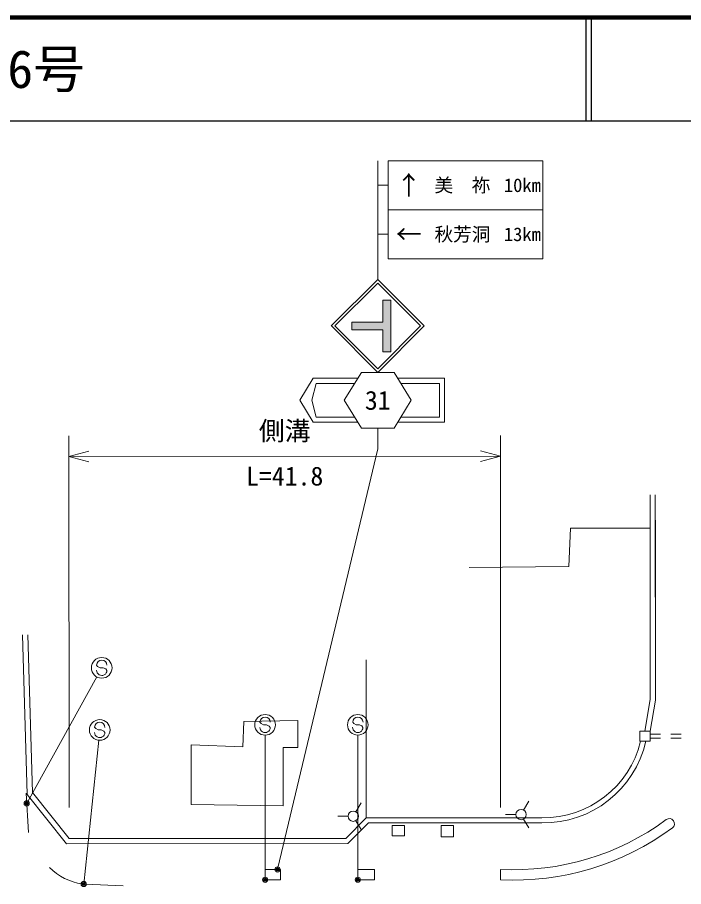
# Model space of a CAD drawing. Units: millimetres on the paper. Extents: x 40 to 680, y 20 to 380.
# Drawn here: x 242.7 to 307.2, y 295.8 to 380 of the extents above; entities that cross this region are included whole.
import ezdxf
from ezdxf.enums import TextEntityAlignment as Align

# ---------------------------------------------------------------- set-up
doc = ezdxf.new("R2010")
doc.units = ezdxf.units.MM
doc.header["$PDMODE"] = 32
doc.header["$PDSIZE"] = 0.5
for name, color, linetype, lineweight in [('M-BGD', 7, 'Continuous', 13), ('M-STR-HTXT', 7, 'Continuous', 13), ('M-STR-STRC', 7, 'Continuous', 13), ('M-TTL', 2, 'Continuous', 140), ('M-TTL-LINE', 7, 'Continuous', 25)]:
    doc.layers.add(name, color=color, linetype=linetype, lineweight=lineweight)
doc.layers.add('M-TTL-TXT', color=7, linetype='Continuous')
doc.styles.add('@ＭＳ ゴシック', font='')
doc.styles.add('ＭＳ ゴシック', font='')
doc.styles.get('@ＭＳ ゴシック').set_extended_font_data('@MS Gothic')
doc.styles.get('ＭＳ ゴシック').set_extended_font_data('MS Gothic')

msp = doc.modelspace()

# ---------------------------------------------------------------- hatches: boundary and pattern name
at = {"layer": 'M-STR-STRC'}
msp.add_hatch(color=256, dxfattribs=at).paths.add_polyline_path([(275.098, 350.501), (278.098, 350.501), (278.098, 352.626), (278.848, 352.626), (278.848, 347.626), (278.098, 347.626), (278.098, 349.751), (275.098, 349.751)])

# ---------------------------------------------------------------- linework, layer by layer
at = {"layer": 'M-BGD'}
for p, q in [((303.984, 313.952), (303.978, 333.781)), ((304.484, 313.911), (304.478, 333.781)), ((304.488, 314.043), (304.488, 331.315)), ((296.093, 326.83), (296.275, 330.553)), ((296.275, 330.553), (303.979, 330.553)), ((286.454, 326.743), (296.093, 326.83)), ((243.652, 304.762), (243.197, 320.209)), ((244.146, 304.943), (243.697, 320.224)), ((276.488, 302.509), (276.483, 317.792)), ((303.984, 313.952), (303.473, 310.91)), ((304.484, 313.911), (303.98, 310.91)), ((264.525, 309.386), (264.61, 311.842)), ((264.61, 311.842), (269.859, 311.926)), ((269.859, 311.926), (269.859, 309.302)), ((303.985, 310.911), (302.985, 310.91)), ((302.985, 310.91), (302.985, 309.91)), ((303.048, 310.91), (303.98, 310.91)), ((303.985, 310.911), (303.985, 309.911)), ((303.985, 310.611), (304.985, 310.611)), ((305.985, 310.611), (306.985, 310.612)), ((303.985, 309.911), (302.985, 309.91)), ((303.985, 310.211), (304.985, 310.211)), ((305.985, 310.211), (306.985, 310.212)), ((259.53, 303.798), (259.53, 309.559)), ((264.525, 309.386), (259.53, 309.559)), ((268.42, 303.671), (268.42, 309.302)), ((268.42, 309.302), (269.859, 309.302)), ((243.782, 301.089), (243.528, 304.899)), ((247.448, 300), (243.652, 304.762)), ((247.698, 300.488), (244.146, 304.943)), ((275.478, 303.093), (275.978, 303.959)), ((291.723, 303.255), (292.223, 304.121)), ((268.42, 303.671), (259.53, 303.798)), ((274.728, 302.66), (273.728, 302.66)), ((276.488, 302.509), (274.488, 300.508)), ((275.478, 302.227), (275.978, 301.361)), ((276.488, 302.509), (293.488, 302.514)), ((290.973, 302.822), (289.973, 302.822)), ((291.723, 302.389), (292.223, 301.523)), ((276.695, 302.009), (274.696, 300.008)), ((276.695, 302.009), (293.484, 302.014)), ((279.003, 300.75), (279.003, 301.766)), ((279.003, 301.766), (280.188, 301.766)), ((280.188, 301.766), (280.188, 300.75)), ((283.744, 301.766), (283.744, 300.666)), ((284.93, 301.766), (283.744, 301.766)), ((284.93, 300.666), (284.93, 301.766)), ((247.688, 300.5), (274.488, 300.508)), ((279.003, 300.75), (280.188, 300.75)), ((283.744, 300.666), (284.93, 300.666)), ((247.448, 300), (274.696, 300.008)), ((268.189, 297.506), (266.689, 297.506)), ((268.189, 297.506), (268.19, 296.506)), ((275.667, 297.509), (277.295, 297.509)), ((277.295, 297.509), (277.295, 296.509)), ((289.489, 297.514), (289.49, 296.513)), ((268.19, 296.506), (266.84, 296.506)), ((275.817, 296.509), (277.295, 296.509)), ((252.926, 295.924), (249.266, 296.087))]:
    msp.add_line(p, q, dxfattribs=at)
for centre in [(275.228, 302.66), (291.473, 302.822)]:
    msp.add_circle(centre, 0.5, dxfattribs=at)
for centre, radius, start, end in [((293.654, 312.181), 10.168, 269.03681, 347.0981), ((293.654, 312.181), 9.668, 269.01176, 346.41743), ((290.801, 322.277), 24.798, 266.96723, 306.45359), ((305.832, 301.929), 0.5, 306.45359, 126.45359), ((290.801, 322.277), 25.798, 267.08559, 306.45359), ((249.672, 301.43), 5.365, 224.00706, 262.44211)]:
    msp.add_arc(centre, radius, start, end, dxfattribs=at)
at = {"layer": 'M-STR-HTXT'}
for p, q in [((247.697, 303.5), (247.685, 339.5)), ((289.487, 303.513), (289.476, 339.513)), ((249.618, 338.018), (247.686, 337.5)), ((289.477, 337.513), (247.686, 337.5)), ((247.686, 337.5), (249.618, 336.983)), ((289.477, 337.513), (287.545, 338.03)), ((287.545, 336.995), (289.477, 337.513))]:
    msp.add_line(p, q, dxfattribs=at)
at = {"layer": 'M-STR-STRC'}
for p, q in [((277.598, 366.126), (277.598, 354.626)), ((278.598, 366.126), (293.598, 366.126)), ((278.598, 366.126), (278.598, 361.376)), ((293.598, 366.126), (293.598, 361.376)), ((277.598, 363.751), (278.598, 363.751)), ((293.598, 361.376), (278.598, 361.376)), ((278.598, 361.376), (278.598, 356.626)), ((293.598, 361.376), (293.598, 356.626)), ((277.598, 359.001), (278.598, 359.001)), ((293.598, 356.626), (278.598, 356.626)), ((273.098, 350.126), (277.598, 354.626)), ((282.098, 350.126), (277.598, 354.626)), ((273.452, 350.126), (277.598, 354.272)), ((281.744, 350.126), (277.598, 354.272)), ((278.848, 352.626), (278.098, 352.626)), ((278.098, 350.501), (278.098, 352.626)), ((278.848, 347.626), (278.848, 352.626)), ((273.099, 350.126), (277.598, 345.626)), ((273.452, 350.126), (277.598, 345.979)), ((275.098, 349.751), (275.098, 350.501)), ((278.098, 350.501), (275.098, 350.501)), ((277.598, 345.626), (282.098, 350.126)), ((277.598, 345.979), (281.744, 350.126)), ((278.098, 349.751), (275.098, 349.751)), ((278.098, 347.626), (278.098, 349.751)), ((278.848, 347.626), (278.098, 347.626)), ((270.054, 342.926), (271.342, 345.056)), ((275.666, 345.056), (271.342, 345.056)), ((276.016, 345.626), (274.358, 342.926)), ((276.016, 345.626), (279.18, 345.626)), ((280.838, 342.926), (279.18, 345.626)), ((279.529, 345.056), (284.072, 345.056)), ((284.072, 340.795), (284.072, 345.056)), ((271.222, 342.926), (271.624, 344.556)), ((271.624, 344.556), (275.359, 344.556)), ((283.572, 344.556), (279.836, 344.556)), ((283.572, 341.295), (283.572, 344.556)), ((271.342, 340.795), (270.054, 342.926)), ((271.624, 341.295), (271.222, 342.926)), ((274.358, 342.926), (276.016, 340.226)), ((279.18, 340.226), (280.838, 342.926)), ((275.359, 341.295), (271.624, 341.295)), ((279.836, 341.295), (283.572, 341.295)), ((271.342, 340.795), (275.666, 340.795)), ((276.016, 340.226), (279.18, 340.226)), ((277.598, 340.226), (277.598, 338.226)), ((284.072, 340.795), (279.529, 340.795)), ((267.927, 297.652), (277.598, 338.226)), ((250.464, 317.167), (250.364, 317.285)), ((250.709, 317.028), (250.464, 317.167)), ((251.009, 317.026), (250.709, 317.028)), ((251.254, 316.914), (251.009, 317.026)), ((251.36, 316.778), (251.254, 316.914)), ((243.667, 304.035), (250.375, 316.152)), ((266.29, 311.646), (266.19, 311.764)), ((266.535, 311.507), (266.29, 311.646)), ((266.835, 311.505), (266.535, 311.507)), ((267.08, 311.393), (266.835, 311.505)), ((267.186, 311.257), (267.08, 311.393)), ((275.267, 311.649), (275.168, 311.767)), ((275.512, 311.51), (275.267, 311.649)), ((275.813, 311.507), (275.512, 311.51)), ((276.058, 311.396), (275.813, 311.507)), ((276.164, 311.259), (276.058, 311.396)), ((250.277, 311.153), (250.177, 311.271)), ((250.522, 311.014), (250.277, 311.153)), ((250.822, 311.012), (250.522, 311.014)), ((251.068, 310.9), (250.822, 311.012)), ((251.173, 310.763), (251.068, 310.9)), ((249.116, 296.094), (250.568, 310.018)), ((266.69, 296.656), (266.685, 310.506)), ((275.667, 296.659), (275.663, 310.509))]:
    msp.add_line(p, q, dxfattribs=at)
for centre, radius in [((250.859, 317.027), 1), ((266.685, 311.506), 1), ((275.662, 311.509), 1), ((250.672, 311.013), 1), ((243.594, 303.904), 0.15), ((243.594, 303.904), 0.12), ((243.594, 303.904), 0.09), ((243.594, 303.904), 0.06), ((243.594, 303.904), 0.03), ((267.892, 297.506), 0.15), ((267.892, 297.506), 0.12), ((267.892, 297.506), 0.09), ((267.892, 297.506), 0.06), ((267.892, 297.506), 0.03), ((249.116, 296.094), 0.15), ((266.69, 296.506), 0.15), ((266.69, 296.506), 0.12), ((266.69, 296.506), 0.09), ((266.69, 296.506), 0.06), ((266.69, 296.506), 0.03), ((275.667, 296.509), 0.15), ((275.667, 296.509), 0.12), ((275.667, 296.509), 0.09), ((275.667, 296.509), 0.06), ((275.667, 296.509), 0.03), ((249.116, 296.094), 0.12), ((249.116, 296.094), 0.09), ((249.116, 296.094), 0.06), ((249.116, 296.094), 0.03)]:
    msp.add_circle(centre, radius, dxfattribs=at)
for centre, start, end in [((250.864, 317.282), 359.55488, 179.55488), ((250.86, 316.782), 179.55488, 359.55488), ((266.69, 311.76), 359.55488, 179.55488), ((275.668, 311.763), 359.55488, 179.55488), ((250.677, 311.267), 359.55488, 179.55488), ((250.673, 310.767), 179.55488, 359.55488), ((266.686, 311.26), 179.55488, 359.55488), ((275.664, 311.263), 179.55488, 359.55488)]:
    msp.add_arc(centre, 0.5, start, end, dxfattribs=at)
for p in [(243.594, 303.904), (267.892, 297.506), (249.116, 296.094), (266.69, 296.506), (275.667, 296.509)]:
    msp.add_point(p, dxfattribs=at)
at = {"layer": 'M-TTL'}
msp.add_line((680, 380), (40, 380), dxfattribs=at)
at = {"layer": 'M-TTL-LINE'}
for p, q in [((297.75, 380), (297.75, 370)), ((298.25, 380), (298.25, 370)), ((40, 370), (680, 370))]:
    msp.add_line(p, q, dxfattribs=at)

# ---------------------------------------------------------------- texts
at = {"layer": 'M-STR-HTXT', "style": 'ＭＳ ゴシック'}
msp.add_text('側溝', height=1.833, rotation=0.018, dxfattribs=at).set_placement((268.581, 338.506), align=Align.BOTTOM_CENTER)
at = {"layer": 'M-STR-HTXT', "style": '@ＭＳ ゴシック'}
msp.add_text('L=41.8', height=1.833, rotation=0.018, dxfattribs=at).set_placement((268.582, 336.506), align=Align.TOP_CENTER)
at = {"layer": 'M-STR-STRC', "style": 'ＭＳ ゴシック'}
for s, height, p in [('↑', 1.833, (280.598, 363.751)), ('美\u3000祢', 1.32, (285.798, 363.751)), ('←', 1.833, (280.598, 359.001)), ('秋芳洞', 1.32, (285.798, 359.001)), ('31', 1.833, (277.598, 342.926))]:
    msp.add_text(s, height=height, dxfattribs=at).set_placement(p, align=Align.MIDDLE_CENTER)
for s, p in [('10km', (293.398, 363.751)), ('13km', (293.398, 359.001))]:
    msp.add_text(s, height=1.32, dxfattribs=at).set_placement(p, align=Align.MIDDLE_RIGHT)
at = {"layer": 'M-TTL-TXT', "style": 'ＭＳ ゴシック'}
msp.add_text('一般国道316号', height=3.666, dxfattribs=at).set_placement((216.734, 375), align=Align.MIDDLE_LEFT)

doc.saveas('drawing.dxf')
